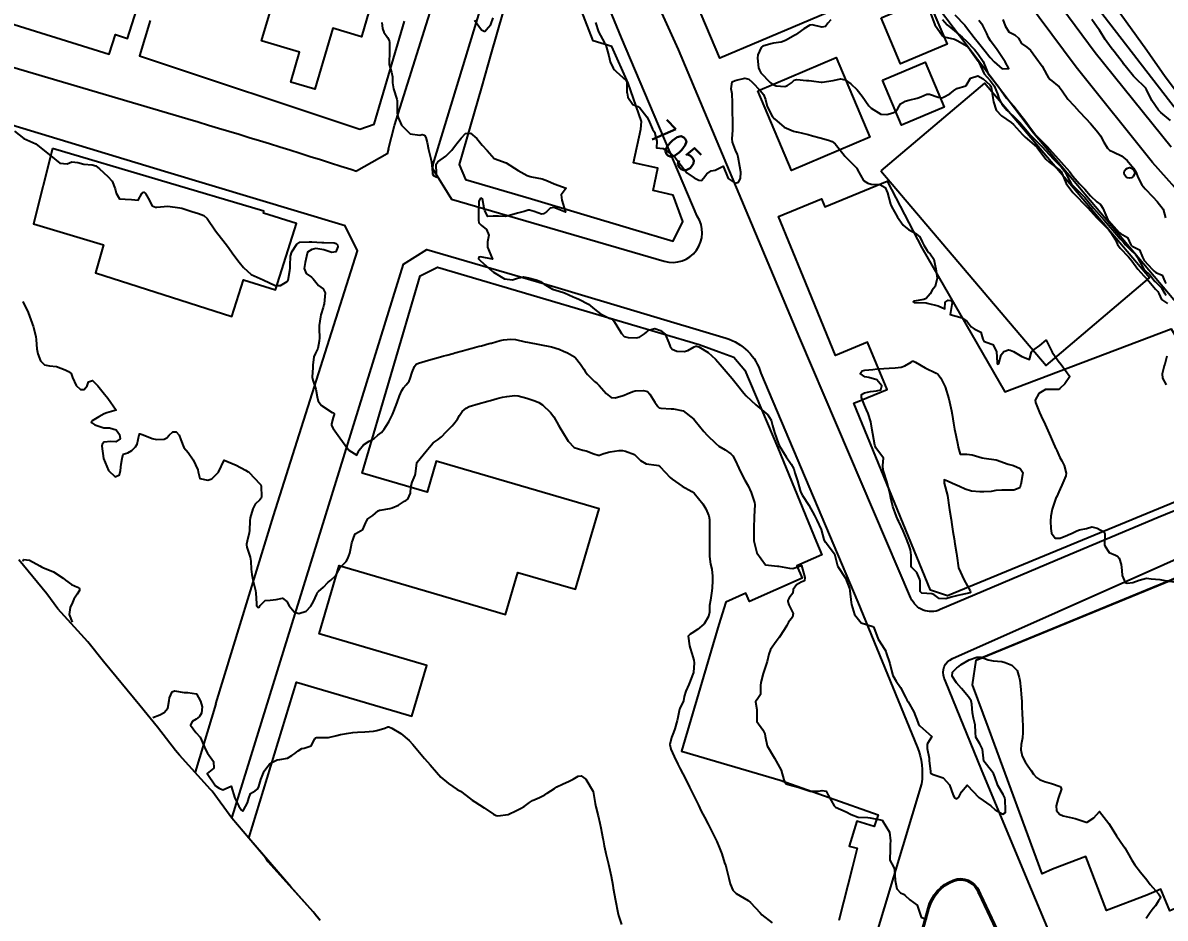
# Model space of a CAD drawing. Header units: metres. Extents: x 286371 to 293043, y 7462578 to 7466404.
# Drawn here: x 288846.6 to 289036, y 7464705.9 to 7464854.3 of the extents above; entities that cross this region are included whole.
import ezdxf
from ezdxf.enums import TextEntityAlignment as Align

# ---------------------------------------------------------------- set-up
doc = ezdxf.new("R2010")
doc.units = ezdxf.units.M
doc.header["$MEASUREMENT"] = 0
for name, color, linetype in [('Area', 45, 'Continuous'), ('Area Verde e Complexo de Lazer', 45, 'Continuous'), ('Cotas', 45, 'Continuous'), ('Curvas de Nivel 1m', 11, 'Continuous'), ('Curvas de Nivel 5m', 15, 'Continuous'), ('Divisas', 45, 'Continuous'), ('Edificações', 30, 'Continuous'), ('Linha Férrea', 20, 'Continuous'), ('Postes', 20, 'Continuous'), ('Vias primárias', 230, 'Continuous')]:
    doc.layers.add(name, color=color, linetype=linetype)
doc.styles.add('Style-STANDARD', font='STANDARD.shx')

msp = doc.modelspace()

# ---------------------------------------------------------------- linework, layer by layer
at = {"layer": 'Area'}
msp.add_polyline3d([(288895.91, 7464705.47, 714.64), (288894.72, 7464706.89, 715.99), (288887.29, 7464715.23, 714.77), (288886.88, 7464715.81, 714.92), (288881.25, 7464722.46, 714.57), (288877.99, 7464726.92, 708.99), (288877.71, 7464727.21, 712.83), (288872.58, 7464732.89, 722.47), (288871.92, 7464733.66, 722.64), (288868.95, 7464737.52, 722.35), (288865.98, 7464741.13, 708.82), (288859.98, 7464748.43, 708.68), (288857.39, 7464751.69, 708.97), (288852.39, 7464757.18, 714.08), (288850.56, 7464759.65, 714.45), (288845.96, 7464765.26, 713.66)], dxfattribs=at)
at = {"layer": 'Area Verde e Complexo de Lazer'}
for points in [[(288945.6, 7464887.61), (288965.97, 7464896.22), (288982.53, 7464857.09), (288962.16, 7464848.48)], [(288988.87, 7464829.78), (289016.27, 7464797.5), (289033.42, 7464812.06), (289006.02, 7464844.34)]]:
    msp.add_lwpolyline(points, close=True, dxfattribs=at)
msp.add_lwpolyline([(289005.04, 7464710.01), (289028.84, 7464659.62), (289030.62, 7464655.18, -0.640105), (289024.65, 7464648.87), (288992.39, 7464658.54), (288985.41, 7464661.06, -0.491079), (288984.73, 7464663.16), (288996.87, 7464707.51, -0.23698), (289000.91, 7464712, -0.376041), (289004.76, 7464710.62), (289004.92, 7464710.26, -0.022205), (289005.01, 7464710, 0.014782)], format="xyb", close=True, dxfattribs=at)
at = {"layer": 'Curvas de Nivel 1m', "flags": 128}
for points, elevation in [([(288997.11, 7464855.94), (288997.8, 7464854.01), (288999.06, 7464852.16), (288999.33, 7464851.99), (289001.05, 7464851.6), (289001.63, 7464851.37), (289003.03, 7464850.49), (289003.59, 7464849.93), (289005, 7464847.99), (289005.05, 7464847.9), (289005.09, 7464847.8), (289006.01, 7464845.89), (289006.95, 7464844.75), (289007.64, 7464843.86), (289008.21, 7464842.56), (289008.42, 7464841.85), (289008.89, 7464840.83), (289009.75, 7464839.83), (289010.86, 7464838.84), (289011.87, 7464837.8), (289012.82, 7464836.69), (289013.63, 7464835.77), (289014.79, 7464834.58), (289015.61, 7464833.74), (289016.76, 7464832.47), (289017.46, 7464831.71), (289018.73, 7464830.46), (289019.37, 7464829.68), (289020.15, 7464828.21), (289020.41, 7464827.67), (289020.68, 7464827.33), (289022.4, 7464825.64), (289022.65, 7464825.37), (289024.11, 7464823.61), (289024.62, 7464823.02), (289025.85, 7464821.59), (289026.58, 7464820.78), (289027.63, 7464819.56), (289028.55, 7464818.53), (289029.05, 7464818.04), (289029.44, 7464817.53), (289030.52, 7464816.42), (289031.01, 7464816.01), (289031.33, 7464815.5), (289032.46, 7464813.5), (289033.48, 7464812.49), (289034.3, 7464811.46), (289034.43, 7464811.3), (289035.37, 7464810.39), (289035.96, 7464809.42), (289036.13, 7464809.15)], 703), ([(288906.13, 7464854.37), (288906.25, 7464853.41), (288906.43, 7464852.77), (288907.05, 7464851.9), (288907.32, 7464851.39), (288907.37, 7464851.06), (288907.41, 7464849.39), (288907.33, 7464847.73), (288907.36, 7464847.4), (288907.73, 7464846.16), (288907.87, 7464845.39), (288907.91, 7464844.36), (288908.04, 7464843.39), (288908.6, 7464841.68), (288908.66, 7464841.38), (288908.66, 7464839.58), (288908.67, 7464839.38), (288908.84, 7464838.61), (288909.36, 7464837.37), (288910.8, 7464835.92), (288912.43, 7464835.69), (288912.8, 7464835.79), (288913.18, 7464835.69), (288913.43, 7464835.3), (288913.62, 7464834.46), (288913.87, 7464833.3), (288914.27, 7464831.76), (288914.35, 7464831.29), (288914.51, 7464829.49), (288914.54, 7464829.29), (288914.7, 7464829.01), (288915.25, 7464828.72), (288915.16, 7464829.28), (288915.12, 7464830.89), (288915.43, 7464831.27), (288916.75, 7464832.21), (288917.71, 7464833.23), (288918.17, 7464833.83), (288918.79, 7464834.62), (288919.06, 7464834.94), (288919.27, 7464835.21), (288920, 7464836), (288920.81, 7464836.03), (288921.88, 7464835.17), (288922.78, 7464834.07), (288923.6, 7464833.14), (288924.74, 7464831.84), (288926.73, 7464831.09), (288928.72, 7464829.87), (288930.21, 7464829.04), (288930.7, 7464828.83), (288930.95, 7464828.78), (288932.7, 7464828.45), (288933.57, 7464828.12), (288934.68, 7464827.64), (288936.67, 7464826.94), (288935.83, 7464825.79), (288935.97, 7464824.95), (288936.6, 7464822.94), (288934.63, 7464823.72), (288934.04, 7464823.57), (288933.4, 7464822.99), (288932.94, 7464822.66), (288932.61, 7464822.62), (288931.39, 7464823.02), (288930.62, 7464823.28), (288930.38, 7464823.27), (288929.7, 7464823.05), (288928.86, 7464822.81), (288928.61, 7464822.76), (288927.29, 7464822.4), (288926.6, 7464822.22), (288925.44, 7464822.27), (288924.6, 7464822.25), (288923.7, 7464822.24), (288923.21, 7464823.15), (288923.09, 7464823.62), (288922.8, 7464825.15), (288922.65, 7464825.28), (288922.41, 7464825.16), (288922.22, 7464824.75), (288922.15, 7464823.17), (288922.13, 7464821.63), (288922.2, 7464821.17), (288922.58, 7464820.78), (288923.5, 7464820.08), (288923.87, 7464819.14), (288923.66, 7464818.02), (288923.66, 7464817.15), (288924.48, 7464815.13), (288922.5, 7464815.5), (288922.19, 7464815.48), (288922.13, 7464815.17), (288922.49, 7464814.87), (288924.39, 7464813.14), (288924.45, 7464813.09), (288924.61, 7464812.98), (288926.44, 7464811.86), (288927.81, 7464811.71), (288928.44, 7464811.95), (288929.59, 7464812.2), (288930.44, 7464812.07), (288931.71, 7464811.74), (288932.43, 7464811.43), (288933.05, 7464811), (288934.41, 7464810.14), (288935.55, 7464809.81), (288936.4, 7464809.58), (288937.86, 7464808.92), (288938.39, 7464808.66), (288938.81, 7464808.48), (288940.38, 7464807.69), (288941.37, 7464806.87), (288942.35, 7464806.07), (288943.82, 7464805.36), (288944.34, 7464805.17), (288944.63, 7464804.82), (288945.08, 7464804.06), (288945.85, 7464802.8), (288946.3, 7464802.32), (288946.94, 7464802.14), (288948.29, 7464802.08), (288948.84, 7464802.22), (288949.69, 7464802.74), (288950.01, 7464803.03), (288950.31, 7464803.35), (288951.38, 7464803.66), (288952.31, 7464803.32), (288953.09, 7464802.69), (288953.68, 7464801.29), (288953.9, 7464800.68), (288954.26, 7464800.2), (288955.05, 7464799.87), (288956.26, 7464799.82), (288956.88, 7464800.02), (288957.93, 7464800.62), (288958.16, 7464800.73), (288958.27, 7464800.73), (288958.67, 7464800.61), (288960.25, 7464799.66), (288961.45, 7464798.57), (288962.22, 7464797.7), (288963.2, 7464796.54), (288964.19, 7464795.37), (288964.88, 7464794.51), (288966.15, 7464792.93), (288966.55, 7464792.49), (288968.12, 7464790.99), (288968.81, 7464790.45), (288970.1, 7464789.34), (288970.66, 7464788.43), (288970.91, 7464787.58), (288971.2, 7464786.42), (288971.89, 7464784.54), (288971.95, 7464784.41), (288972.02, 7464784.27), (288973.16, 7464782.39), (288973.98, 7464781.12), (288974.41, 7464780.37), (288974.61, 7464779.71), (288975.01, 7464778.36), (288975.47, 7464776.79), (288975.63, 7464776.35), (288975.89, 7464775.94), (288976.89, 7464774.33), (288977.84, 7464772.63), (288978.02, 7464772.31), (288978.26, 7464771.87), (288978.95, 7464770.3), (288979.39, 7464768.68), (288979.59, 7464768.29), (288979.77, 7464768.09), (288981.17, 7464766.26), (288981.69, 7464764.28), (288981.69, 7464764.25), (288981.71, 7464764.19), (288983.01, 7464762.23), (288983.66, 7464760.55), (288983.71, 7464760.22), (288983.7, 7464760.17), (288983.91, 7464758.22), (288983.97, 7464757.86), (288984.49, 7464756.21), (288985.57, 7464754.83), (288987.51, 7464754.22), (288987.56, 7464754.2), (288987.62, 7464754.16), (288987.68, 7464754.04), (288988.41, 7464752.15), (288989.5, 7464750.39), (288989.66, 7464750.13), (288989.76, 7464749.86), (288990.32, 7464748.12), (288990.63, 7464746.93), (288990.85, 7464746.11), (288991.42, 7464745.15), (288992.1, 7464744.09), (288992.96, 7464742.51), (288993.18, 7464742.08), (288993.37, 7464741.76), (288994.32, 7464740.06), (288995, 7464738.37), (288995.12, 7464738.05), (288995.31, 7464737.74), (288997.28, 7464736.01), (288996.55, 7464734.74), (288996.56, 7464734.02), (288996.84, 7464732.41), (288996.88, 7464732.02), (288997.06, 7464730.16), (288997.09, 7464730.02), (288997.19, 7464729.84), (288997.52, 7464729.67), (288999.18, 7464729.15), (289000.23, 7464727.97), (289000.85, 7464726.25), (289001.02, 7464725.96), (289001.13, 7464725.84), (289001.43, 7464725.65), (289001.8, 7464725.94), (289002.24, 7464726.84), (289003.16, 7464727.92), (289005.12, 7464725.89), (289007.1, 7464724.49), (289007.82, 7464723.85), (289009.08, 7464723.12), (289009.51, 7464723.41), (289009.52, 7464723.83), (289009.44, 7464725.51), (289009.39, 7464725.83), (289009.13, 7464726.37), (289008.23, 7464727.85), (289007.74, 7464729.3), (289007.52, 7464729.86), (289007.2, 7464730.29), (289005.94, 7464731.88), (289005.77, 7464733.37), (289005.69, 7464733.89), (289005.27, 7464734.76), (289004.61, 7464735.9), (289004.53, 7464736.67), (289004.47, 7464737.91), (289004.22, 7464739.02), (289004.04, 7464739.91), (289003.93, 7464741.35), (289003.8, 7464741.92), (289003.38, 7464742.54), (289002.2, 7464743.94), (289001.42, 7464744.91), (289000.7, 7464745.97), (289000.74, 7464746.67), (289001.46, 7464747.35), (289001.79, 7464747.62), (289002.17, 7464747.94), (289003.48, 7464748.71), (289004.75, 7464749.17), (289005.48, 7464749.15), (289006.64, 7464748.7), (289007.47, 7464748.52), (289008.91, 7464748.4), (289009.47, 7464748.25), (289010.58, 7464747.81), (289011.45, 7464746.92), (289011.8, 7464745.79), (289011.88, 7464745.34), (289012.08, 7464743.78), (289012.14, 7464743.03), (289012.2, 7464741.78), (289012.23, 7464740.91), (289012.29, 7464739.78), (289012.33, 7464738.78), (289012.37, 7464737.78), (289012.42, 7464736.65), (289012.35, 7464735.78), (289012.13, 7464734.65), (289012.05, 7464733.79), (289012.29, 7464732.73), (289012.77, 7464731.78), (289013.2, 7464731.15), (289013.79, 7464730.36), (289014.18, 7464729.75), (289014.64, 7464729.21), (289015.17, 7464728.87), (289015.97, 7464728.53), (289017.16, 7464728.17), (289018.58, 7464727.68), (289018.8, 7464727.33), (289018.23, 7464725.69), (289017.9, 7464724.49), (289017.97, 7464723.7), (289018.49, 7464723.09), (289019.08, 7464722.84), (289020.05, 7464722.63), (289021.08, 7464722.38), (289022.91, 7464721.77), (289023.07, 7464721.78), (289024.17, 7464722.5), (289025.09, 7464723.58), (289026.66, 7464721.56), (289027.06, 7464720.97), (289027.91, 7464719.54), (289029.01, 7464717.94), (289029.29, 7464717.52), (289029.73, 7464716.77), (289030.45, 7464715.5), (289030.96, 7464714.72), (289031.92, 7464713.48), (289032.93, 7464712.21), (289033.53, 7464711.46), (289034.88, 7464709.91), (289035.24, 7464709.43), (289035.17, 7464709.13), (289034.86, 7464708.72), (289034.37, 7464707.93), (289034.02, 7464707.45), (289033.5, 7464706.79), (289032.82, 7464705.83)], 706), ([(288980.54, 7464854.84), (288980.05, 7464854.28), (288979.66, 7464853.71), (288979.08, 7464853.63), (288977.44, 7464853.97), (288977.09, 7464853.93), (288976.09, 7464853.33), (288975.07, 7464852.61), (288974.7, 7464852.36), (288973.05, 7464851.41), (288972.31, 7464851.15), (288971.04, 7464850.95), (288970.6, 7464850.87), (288969.28, 7464850.45), (288969.12, 7464850.37), (288969.03, 7464850.26), (288968.46, 7464849.01), (288968.42, 7464848.46), (288968.58, 7464846.86), (288968.71, 7464846.46), (288968.97, 7464846.04), (288970.52, 7464844.43), (288970.93, 7464844.12), (288971.48, 7464843.86), (288972.92, 7464843.77), (288973.4, 7464843.92), (288974.04, 7464844.38), (288974.48, 7464844.84), (288974.94, 7464844.93), (288976.51, 7464844.78), (288976.94, 7464844.75), (288977.34, 7464844.72), (288978.94, 7464844.5), (288979.13, 7464844.49), (288980.94, 7464844.77), (288982.17, 7464845.02), (288982.94, 7464844.89), (288983.89, 7464844.22), (288984.92, 7464843.24), (288985.78, 7464842.19), (288986.88, 7464840.56), (288987.23, 7464840.17), (288988.86, 7464839.19), (288989.87, 7464839.11), (288990.86, 7464839.4), (288991.34, 7464839.63), (288991.69, 7464840.1), (288992.09, 7464840.89), (288992.89, 7464841.34), (288993.49, 7464841.48), (288994.9, 7464841.85), (288995.06, 7464841.9), (288995.47, 7464842.05), (288996.46, 7464842.48), (288996.91, 7464842.49), (288998.37, 7464842), (288998.9, 7464841.9), (288998.99, 7464841.91), (288999.23, 7464841.99), (289000.31, 7464842.58), (289000.92, 7464843.04), (289001.46, 7464843.42), (289002.93, 7464843.89), (289002.97, 7464843.9), (289003.01, 7464843.93), (289003.72, 7464845.16), (289004.96, 7464845.54), (289005.82, 7464845.02), (289006.94, 7464844.03), (289007.06, 7464843.87), (289007.15, 7464843.66), (289007.4, 7464841.87), (289007.52, 7464841.24), (289007.98, 7464839.86), (289008.86, 7464838.88), (289010.44, 7464837.82), (289010.84, 7464837.49), (289012.36, 7464835.79), (289012.8, 7464835.36), (289014.67, 7464833.76), (289014.77, 7464833.65), (289016.23, 7464831.73), (289016.74, 7464831.2), (289018.57, 7464829.84), (289018.71, 7464829.72), (289018.73, 7464829.69), (289018.75, 7464829.66), (289019.56, 7464827.68), (289020.66, 7464826.22), (289021.22, 7464825.66), (289022.63, 7464824.22), (289023.19, 7464823.63), (289024.6, 7464822.06), (289025.04, 7464821.6), (289026.57, 7464820.07), (289027, 7464819.57), (289027.73, 7464818.37), (289028.1, 7464817.55), (289028.53, 7464816.98), (289029.93, 7464815.52), (289030.49, 7464814.84), (289031.48, 7464813.5), (289032.45, 7464812.38), (289032.89, 7464811.92), (289033.27, 7464811.47), (289034.41, 7464810.17), (289034.75, 7464809.79), (289034.93, 7464809.44), (289035.39, 7464808.44), (289036.38, 7464807.81)], 704), ([(288999.1, 7464854.9), (288999.84, 7464853.98), (289001.07, 7464852.99), (289002.31, 7464851.95), (289003.04, 7464851.29), (289004.36, 7464849.91), (289005.01, 7464849.12), (289005.84, 7464847.89), (289006.41, 7464846.45), (289006.66, 7464845.88), (289006.96, 7464845.51), (289008.32, 7464843.85), (289008.92, 7464842.95), (289009.71, 7464841.83), (289010.88, 7464840.5), (289011.46, 7464839.81), (289012.85, 7464838), (289013, 7464837.78), (289013.37, 7464837.24), (289014.51, 7464835.76), (289014.8, 7464835.44), (289016.53, 7464833.73), (289016.77, 7464833.46), (289018.3, 7464831.7), (289018.74, 7464831.24), (289020.11, 7464829.67), (289020.7, 7464828.9), (289021.79, 7464827.65), (289022.67, 7464826.73), (289023.6, 7464825.62), (289024.64, 7464824.63), (289025.26, 7464824.22), (289025.65, 7464823.59), (289026.51, 7464821.67), (289026.57, 7464821.57), (289026.59, 7464821.55), (289028.34, 7464819.55), (289028.56, 7464819.37), (289029.74, 7464818.71), (289030.31, 7464817.52), (289030.53, 7464817.3), (289031.73, 7464816.7), (289032.23, 7464815.49), (289032.49, 7464814.92), (289033.86, 7464813.46), (289034.15, 7464813.14), (289034.46, 7464812.93), (289035.49, 7464812.47), (289035.93, 7464811.42), (289036.1, 7464811.09)], 702), ([(289001.11, 7464855.63), (289002.76, 7464853.94), (289003.08, 7464853.57), (289004.32, 7464851.92), (289005.04, 7464851), (289005.94, 7464849.89), (289007, 7464848.58), (289007.65, 7464847.86), (289008.98, 7464846.7), (289010.05, 7464846.76), (289009.47, 7464847.84), (289009, 7464848.54), (289008.14, 7464849.86), (289007.05, 7464851.37), (289006.7, 7464851.88), (289006.41, 7464852.54), (289005.77, 7464853.89), (289005.1, 7464854.7)], 701), ([(289009.1, 7464854.86), (289009.45, 7464853.83), (289010.07, 7464852.83), (289011.06, 7464852.36), (289011.65, 7464851.8), (289012.16, 7464850.91), (289013.03, 7464850.31), (289013.64, 7464849.77), (289015, 7464847.99), (289015.18, 7464847.74), (289015.58, 7464847.14), (289016.36, 7464845.72), (289016.58, 7464845.34), (289016.95, 7464844.94), (289018.41, 7464843.69), (289018.92, 7464843.04), (289019.86, 7464841.67), (289020.88, 7464840.54), (289021.75, 7464839.64), (289022.85, 7464838.44), (289023.6, 7464837.61), (289024.81, 7464836.18), (289025.25, 7464835.59), (289025.84, 7464834.52), (289026.42, 7464833.57), (289026.77, 7464833.23), (289027.46, 7464832.86), (289028.75, 7464832.25), (289029.67, 7464831.52), (289030.73, 7464830.24), (289031.19, 7464829.5), (289031.47, 7464828.72), (289032.14, 7464827.48), (289032.67, 7464826.8), (289033.92, 7464825.46), (289034.64, 7464824.7), (289035.64, 7464823.43), (289036.03, 7464822)], 701), ([(289036.85, 7464838.16), (289035.25, 7464839.44), (289034.87, 7464839.86), (289033.76, 7464841.46), (289032.92, 7464843.28), (289032.81, 7464843.48), (289030.95, 7464845.28), (289030.75, 7464845.51), (289029.6, 7464846.91), (289029.06, 7464847.53), (289029, 7464847.62), (289027.51, 7464849.56), (289027.03, 7464850.2), (289026.06, 7464851.58), (289025.08, 7464853.09), (289024.73, 7464853.6), (289023.83, 7464854.88)], 701), ([(288845.23, 7464836.34), (288846.79, 7464835.14), (288848.77, 7464834.28), (288850.75, 7464832.67), (288851.23, 7464832.25), (288852.73, 7464831.06), (288853.97, 7464830.96), (288854.73, 7464831.3), (288855.72, 7464831.19), (288856.72, 7464830.87), (288858.09, 7464830.78), (288858.72, 7464830.62), (288859.34, 7464830.13), (288860.7, 7464828.85), (288861.41, 7464828.09), (288861.93, 7464826.82), (288862.09, 7464826.08), (288862.64, 7464825.15), (288863.59, 7464825.11), (288864.64, 7464825.04), (288865.72, 7464824.94), (288866.33, 7464826.02), (288866.46, 7464826.22), (288866.66, 7464826.25), (288866.92, 7464826.01), (288867.37, 7464825.28), (288868.03, 7464823.99), (288868.62, 7464823.78), (288868.83, 7464823.77), (288870.62, 7464823.95), (288872.62, 7464823.66), (288872.97, 7464823.57), (288874.61, 7464823.04), (288875.75, 7464822.74), (288876.6, 7464822.39), (288877.18, 7464821.86), (288878.55, 7464819.83), (288880.14, 7464817.81), (288880.52, 7464817.31), (288881.58, 7464815.79), (288882.48, 7464814.64), (288883.21, 7464813.76), (288884.45, 7464812.58), (288886.43, 7464811.71), (288888.42, 7464810.75), (288889.3, 7464810.79), (288890.43, 7464811.45), (288890.54, 7464811.54), (288890.59, 7464811.65), (288890.86, 7464813.24), (288890.93, 7464813.65), (288890.93, 7464814.11), (288890.96, 7464815.65), (288891.2, 7464816.33), (288892.04, 7464817.62), (288892.53, 7464817.95), (288894.1, 7464818.02), (288894.53, 7464817.99), (288896.16, 7464817.93), (288896.53, 7464817.91), (288898.22, 7464817.84), (288898.53, 7464817.76), (288898.79, 7464817.52), (288898.85, 7464817.19), (288898.51, 7464816.38), (288897.81, 7464816.22), (288896.51, 7464816.71), (288895.2, 7464816.89), (288894.51, 7464816.75), (288893.79, 7464816.31), (288893.61, 7464815.6), (288893.43, 7464814.56), (288893.27, 7464813.61), (288893.59, 7464812.74), (288894.44, 7464812.15), (288894.75, 7464811.9), (288894.94, 7464811.58), (288895.62, 7464810.77), (288896.41, 7464810.21), (288896.75, 7464809.55), (288896.54, 7464807.72), (288896.5, 7464807.56), (288896.37, 7464807.1), (288896.02, 7464805.9), (288895.98, 7464805.57), (288895.75, 7464804.14), (288895.72, 7464803.57), (288895.77, 7464802.1), (288895.76, 7464801.57), (288895.51, 7464800.33), (288895.12, 7464799.58), (288894.87, 7464798.95), (288894.71, 7464797.59), (288894.66, 7464797.15), (288894.55, 7464795.59), (288894.66, 7464795.1), (288895.17, 7464793.58), (288895.38, 7464792.33), (288895.59, 7464791.57), (288896.11, 7464790.88), (288897.9, 7464789.73), (288898.1, 7464789.64), (288898.23, 7464789.53), (288898.23, 7464789.39), (288898.08, 7464788.88), (288897.78, 7464787.83), (288897.76, 7464787.54), (288898.06, 7464787.07), (288899.18, 7464785.52), (288900.02, 7464784.3), (288900.68, 7464783.49), (288901.99, 7464782.64), (288902.24, 7464783.24), (288902.34, 7464783.47), (288903.11, 7464784.37), (288904.03, 7464784.96), (288904.36, 7464785.11), (288904.84, 7464785.43), (288905.48, 7464785.98), (288906.05, 7464786.41), (288906.5, 7464786.96), (288906.81, 7464787.4), (288907.3, 7464788.17), (288907.87, 7464789.39), (288908.1, 7464789.92), (288908.67, 7464791.37), (288909.04, 7464792.47), (288909.44, 7464793.36), (288909.73, 7464793.78), (288910.17, 7464794.31), (288910.63, 7464794.89), (288910.83, 7464795.33), (288911.13, 7464796.4), (288911.52, 7464797.32), (288911.83, 7464797.71), (288912.22, 7464797.92), (288913.28, 7464798.25), (288914.23, 7464798.52), (288914.83, 7464798.68), (288916.24, 7464799.06), (288916.39, 7464799.1), (288916.91, 7464799.24), (288917.95, 7464799.52), (288918.25, 7464799.6), (288919.52, 7464799.95), (288920.26, 7464800.15), (288921.08, 7464800.37), (288922.27, 7464800.69), (288922.64, 7464800.79), (288923.94, 7464801.14), (288924.2, 7464801.21), (288924.28, 7464801.23), (288925.76, 7464801.63), (288926.28, 7464801.74), (288927.5, 7464801.87), (288928.29, 7464801.83), (288929.88, 7464801.45), (288930.28, 7464801.36), (288932.27, 7464801.01), (288934.27, 7464800.62), (288935.5, 7464800.19), (288936.26, 7464799.88), (288936.92, 7464799.61), (288938.06, 7464798.92), (288938.17, 7464798.85), (288938.24, 7464798.78), (288939.05, 7464797.73), (288939.61, 7464796.9), (288939.84, 7464796.52), (288940.2, 7464796.01), (288941.4, 7464794.87), (288941.84, 7464794.53), (288942.17, 7464794.21), (288943.29, 7464792.84), (288944.13, 7464792.18), (288944.79, 7464792.16), (288946.14, 7464792.55), (288946.32, 7464792.61), (288946.77, 7464792.79), (288947.72, 7464793.2), (288948.15, 7464793.33), (288949.52, 7464793.38), (288950.15, 7464793.19), (288950.57, 7464792.73), (288951.4, 7464791.44), (288951.88, 7464790.71), (288952.11, 7464790.49), (288952.38, 7464790.43), (288954.11, 7464790.32), (288954.47, 7464790.3), (288956.1, 7464789.99), (288957.83, 7464788.62), (288958.08, 7464788.32), (288959.48, 7464786.59), (288960.04, 7464785.96), (288961.49, 7464784.56), (288962.02, 7464784.15), (288963.03, 7464783.52), (288964, 7464782.87), (288964.32, 7464782.52), (288964.71, 7464781.79), (288965.32, 7464780.5), (288965.94, 7464779.22), (288966.33, 7464778.49), (288966.83, 7464777.57), (288967.35, 7464776.47), (288967.88, 7464774.77), (288967.94, 7464774.46), (288967.94, 7464774.4), (288967.83, 7464772.46), (288967.8, 7464770.46), (288967.77, 7464768.46), (288968.3, 7464766.46), (288969.71, 7464764.43), (288971.71, 7464764.26), (288971.87, 7464764.24), (288973.71, 7464763.9), (288974.25, 7464763.82), (288975.71, 7464764.34), (288976.26, 7464762.34), (288976.2, 7464761.81), (288975.67, 7464761.57), (288974.86, 7464761.16), (288974.33, 7464760.36), (288974.25, 7464759.77), (288973.63, 7464758.96), (288973.46, 7464758.54), (288973.42, 7464758.38), (288973.62, 7464757.8), (288974.32, 7464756.36), (288974.2, 7464755.75), (288973.57, 7464754.94), (288973.36, 7464754.59), (288973.24, 7464754.38), (288972.85, 7464753.68), (288972.02, 7464752.4), (288971.52, 7464751.76), (288970.57, 7464750.42), (288970.29, 7464749.63), (288970.03, 7464748.43), (288969.45, 7464746.78), (288969.32, 7464746.45), (288968.94, 7464744.94), (288968.91, 7464744.45), (288968.89, 7464742.95), (288968.58, 7464742.46), (288968.07, 7464741.76), (288968.27, 7464740.46), (288968.31, 7464739.49), (288968.32, 7464738.46), (288969.29, 7464737.07), (288969.62, 7464736.44), (288969.67, 7464736.05), (288970.03, 7464734.43), (288971.22, 7464732.41), (288972.34, 7464730.4), (288972.78, 7464728.78), (288972.94, 7464728.39), (288973.16, 7464728.15), (288973.5, 7464728.04), (288975.15, 7464727.61), (288976.3, 7464727.19), (288977.14, 7464726.95), (288978.52, 7464726.93), (288979.15, 7464727.03), (288979.79, 7464726.93), (288980.13, 7464726.28), (288981.11, 7464724.47), (288981.2, 7464724.36), (288981.36, 7464724.26), (288983.09, 7464723.51), (288983.94, 7464723.07), (288985.08, 7464722.59), (288986.71, 7464722.54), (288987.08, 7464722.52), (288989.07, 7464722.13), (288990.27, 7464720.12), (288990.45, 7464718.68), (288990.38, 7464718.11), (288990.38, 7464716.72), (288990.35, 7464716.11), (288990.34, 7464715.49), (288990.95, 7464714.36), (288991.08, 7464714.1), (288991.13, 7464713.91), (288991.21, 7464712.1), (288991.52, 7464710.73), (288992.12, 7464710.09), (288992.62, 7464709.82), (288992.88, 7464709.61), (288993.68, 7464708.88), (288994.85, 7464708.04), (288995.54, 7464706.03), (288996.45, 7464705.65)], 707), ([(288846.59, 7464808.11), (288847.49, 7464806.31), (288848.18, 7464804.45), (288848.23, 7464804.3), (288848.32, 7464804.01), (288848.75, 7464802.29), (288848.8, 7464801.77), (288848.92, 7464800.28), (288849.11, 7464799.42), (288849.55, 7464798.27), (288850.21, 7464797.61), (288851.01, 7464797.46), (288852.21, 7464797.32), (288853.61, 7464796.81), (288854.2, 7464796.52), (288854.61, 7464796.2), (288854.85, 7464795.53), (288855.43, 7464794.19), (288856.15, 7464793.51), (288856.79, 7464793.53), (288857.28, 7464794.16), (288857.52, 7464794.8), (288858.18, 7464795.02), (288859.06, 7464794.13), (288860.14, 7464792.75), (288860.68, 7464792.11), (288862.1, 7464790.08), (288860.54, 7464789.66), (288860.09, 7464789.48), (288859.22, 7464788.99), (288858.08, 7464788.36), (288857.97, 7464788.25), (288857.96, 7464788.15), (288858.07, 7464787.98), (288858.53, 7464787.68), (288860.06, 7464787.15), (288860.98, 7464787.18), (288862.06, 7464786.83), (288862.63, 7464786.08), (288862.76, 7464785.35), (288862.03, 7464784.86), (288861.21, 7464784.91), (288860.02, 7464784.78), (288859.74, 7464784.4), (288859.73, 7464784.12), (288859.98, 7464782.11), (288860.8, 7464780.1), (288861.94, 7464779.03), (288862.63, 7464779.39), (288862.82, 7464780.07), (288862.91, 7464781.13), (288863.05, 7464782.07), (288863.26, 7464782.8), (288864, 7464783.03), (288864.66, 7464783.39), (288865.31, 7464784.04), (288865.57, 7464784.48), (288865.9, 7464786.03), (288865.93, 7464786.15), (288866.05, 7464786.19), (288866.54, 7464786.02), (288868.04, 7464785.42), (288868.77, 7464785.24), (288870.03, 7464785.3), (288870.49, 7464785.5), (288870.86, 7464785.95), (288871.48, 7464786.52), (288872.05, 7464786.51), (288872.5, 7464785.93), (288872.8, 7464785.16), (288873.32, 7464783.91), (288874, 7464783.09), (288874.86, 7464781.89), (288875.6, 7464780.23), (288875.69, 7464779.88), (288875.93, 7464778.78), (288877.28, 7464778.5), (288877.93, 7464778.72), (288879.07, 7464779.82), (288879.97, 7464781.8), (288881.96, 7464781), (288883.54, 7464780.16), (288883.95, 7464779.9), (288884.12, 7464779.74), (288885.92, 7464777.91), (288886.06, 7464777.71), (288886.1, 7464777.52), (288886.17, 7464775.71), (288886.1, 7464775.5), (288885.88, 7464775.25), (288885.1, 7464774.49), (288884.73, 7464773.73), (288884.31, 7464772.23), (288884.23, 7464771.75), (288884.19, 7464770.14), (288884.14, 7464769.75), (288883.77, 7464768.37), (288883.66, 7464767.86), (288883.66, 7464767.76), (288883.76, 7464767.39), (288884.32, 7464765.75), (288884.4, 7464765.06), (288884.47, 7464763.74), (288884.56, 7464762.88), (288884.8, 7464761.74), (288885.18, 7464760.2), (288885.26, 7464759.73), (288885.32, 7464758.03), (288885.35, 7464757.73), (288885.61, 7464757.4), (288885.83, 7464757.5), (288885.98, 7464757.72), (288886.79, 7464758.54), (288887.63, 7464758.61), (288888.59, 7464758.72), (288889.63, 7464758.93), (288890.35, 7464758.38), (288890.77, 7464757.65), (288891.59, 7464756.65), (288892.34, 7464756.37), (288893.59, 7464756.79), (288894.35, 7464757.58), (288894.82, 7464758.37), (288895.32, 7464759.57), (288895.41, 7464759.8), (288895.64, 7464760.05), (288896.47, 7464760.73), (288897.18, 7464761.54), (288897.43, 7464761.77), (288897.67, 7464761.92), (288898.5, 7464762.7), (288898.93, 7464763.52), (288899.2, 7464764.02), (288899.71, 7464764.5), (288900.23, 7464764.99), (288900.48, 7464765.49), (288900.82, 7464766.41), (288901.03, 7464767.49), (288901.14, 7464768.12), (288901.62, 7464769.48), (288901.68, 7464769.59), (288901.8, 7464769.65), (288902.98, 7464770.29), (288903.48, 7464771.45), (288903.57, 7464771.71), (288903.83, 7464772.08), (288904.63, 7464772.64), (288905.52, 7464773.42), (288905.75, 7464773.52), (288905.86, 7464773.54), (288907.46, 7464773.79), (288907.86, 7464773.89), (288908.89, 7464774.34), (288909.88, 7464775), (288910.09, 7464775.14), (288910.41, 7464775.35), (288910.89, 7464776.35), (288910.94, 7464777.34), (288911.13, 7464778.14), (288911.63, 7464779.33), (288911.69, 7464779.58), (288911.91, 7464781.33), (288911.92, 7464781.38), (288911.98, 7464781.49), (288913.5, 7464783.29), (288914.01, 7464783.95), (288914.63, 7464784.67), (288915.45, 7464785.26), (288915.8, 7464785.49), (288916.04, 7464785.7), (288916.79, 7464786.5), (288917.5, 7464787.23), (288917.78, 7464787.52), (288918.07, 7464787.84), (288918.69, 7464788.61), (288919.02, 7464789.21), (288919.43, 7464789.87), (288920.11, 7464790.45), (288920.61, 7464790.69), (288922.12, 7464791.16), (288923.69, 7464791.58), (288924.13, 7464791.71), (288925.25, 7464792.01), (288926.14, 7464792.23), (288926.86, 7464792.37), (288928.15, 7464792.52), (288928.75, 7464792.47), (288930.14, 7464792.09), (288931.51, 7464791.65), (288932.13, 7464791.4), (288932.75, 7464791.01), (288934.1, 7464789.71), (288934.64, 7464788.98), (288935.4, 7464787.63), (288935.78, 7464786.96), (288936.05, 7464786.49), (288937.01, 7464784.94), (288938.01, 7464783.89), (288939.46, 7464783.45), (288940, 7464783.36), (288941.25, 7464782.88), (288941.99, 7464782.65), (288942.19, 7464782.66), (288942.76, 7464782.85), (288943.69, 7464783.15), (288944, 7464783.22), (288945.43, 7464783.39), (288946, 7464783.43), (288946.54, 7464783.33), (288947.99, 7464782.76), (288948.99, 7464781.77), (288949.97, 7464781.2), (288951.68, 7464781), (288951.97, 7464780.93), (288952.29, 7464780.7), (288953.94, 7464778.95), (288954.24, 7464778.67), (288955.92, 7464777.51), (288957.51, 7464776.62), (288957.9, 7464776.33), (288959.36, 7464774.59), (288959.86, 7464773.76), (288960.32, 7464772.58), (288960.42, 7464771.99), (288960.46, 7464770.57), (288960.47, 7464769.91), (288960.45, 7464768.57), (288960.44, 7464767.9), (288960.46, 7464766.57), (288960.46, 7464765.84), (288960.63, 7464764.57), (288960.86, 7464763.73), (288960.96, 7464762.57), (288960.93, 7464761.83), (288960.88, 7464760.57), (288960.8, 7464759.73), (288960.59, 7464758.58), (288960.46, 7464757.73), (288960.43, 7464756.58), (288960.3, 7464755.87), (288959.57, 7464754.67), (288959.53, 7464754.63), (288959.51, 7464754.6), (288958.45, 7464753.71), (288957.54, 7464753.11), (288957.23, 7464752.94), (288956.92, 7464752.63), (288957.11, 7464751.03), (288957.23, 7464750.63), (288957.49, 7464749.78), (288957.83, 7464748.62), (288957.89, 7464748.19), (288957.78, 7464746.62), (288957.71, 7464746.35), (288957.43, 7464745.63), (288957.14, 7464744.91), (288957.02, 7464744.63), (288956.51, 7464743.52), (288956.26, 7464742.64), (288956.11, 7464741.9), (288955.54, 7464740.65), (288955.48, 7464740.52), (288955.34, 7464739.95), (288955.13, 7464738.86), (288955.08, 7464738.66), (288954.69, 7464737.28), (288954.48, 7464736.67), (288954.14, 7464735.81), (288953.86, 7464734.68), (288954.02, 7464733.91), (288954.61, 7464732.66), (288955.22, 7464731.4), (288955.59, 7464730.65), (288956.03, 7464729.8), (288956.63, 7464728.63), (288957.15, 7464727.61), (288957.64, 7464726.62), (288958.12, 7464725.61), (288958.61, 7464724.6), (288959.09, 7464723.61), (288959.61, 7464722.59), (288960.2, 7464721.44), (288960.65, 7464720.57), (288961.03, 7464719.8), (288961.64, 7464718.56), (288962.18, 7464717.36), (288962.48, 7464716.54), (288962.96, 7464715.05), (288963.13, 7464714.53), (288963.2, 7464714.28), (288963.65, 7464712.52), (288963.89, 7464711.54), (288964.3, 7464710.51), (288964.89, 7464709.95), (288966.17, 7464709.19), (288966.87, 7464708.79), (288967.26, 7464708.47), (288968.84, 7464706.73), (288969.13, 7464706.44), (288970.81, 7464705.12)], 708), ([(289036.25, 7464799.03), (289035.93, 7464797.73), (289035.85, 7464797.43), (289035.52, 7464796.11), (289035.54, 7464795.43), (289036.18, 7464794.32)], 704), ([(288846.66, 7464765.07), (288846.72, 7464765.32), (288847.72, 7464765.24), (288849.43, 7464764.28), (288849.7, 7464764.12), (288849.93, 7464764.04), (288851.69, 7464763.32), (288853.27, 7464762.22), (288853.67, 7464761.9), (288854.68, 7464761.22), (288855.65, 7464760.77), (288856.02, 7464760.54), (288856.01, 7464760.18), (288855.63, 7464759.57), (288855.06, 7464758.75), (288854.83, 7464758.2), (288854.45, 7464757.36), (288854.28, 7464756.2), (288854.81, 7464754.94)], 709), ([(288868.15, 7464739.15), (288869.33, 7464739.58), (288870.04, 7464739.95), (288870.62, 7464740.67), (288870.85, 7464741.94), (288870.92, 7464742.4), (288871.39, 7464743.37), (288871.77, 7464743.54), (288873.38, 7464743.28), (288873.97, 7464743.31), (288875.38, 7464743.05), (288876.08, 7464741.86), (288876.31, 7464740.9), (288876.2, 7464739.86), (288875.88, 7464739.31), (288875.32, 7464738.88), (288874.7, 7464738.49), (288874.41, 7464737.89), (288875.29, 7464736.68), (288875.98, 7464735.86), (288876.63, 7464734.47), (288876.87, 7464733.85), (288877.23, 7464733.2), (288878.19, 7464731.83), (288878.26, 7464730.76), (288877.18, 7464729.84), (288878.57, 7464727.82), (288879.15, 7464727.41), (288879.79, 7464727.16), (288881.15, 7464727.78), (288881.75, 7464725.77), (288882.43, 7464724.44), (288882.87, 7464723.76), (288883.09, 7464723.6), (288883.16, 7464723.68), (288883.2, 7464723.75), (288883.88, 7464724.97), (288884.09, 7464725.74), (288884.35, 7464726.52), (288885.14, 7464726.99), (288885.56, 7464727.31), (288885.72, 7464727.72), (288886.04, 7464728.84), (288886.37, 7464729.71), (288886.64, 7464730.25), (288887.2, 7464731.05), (288887.51, 7464731.39), (288887.86, 7464731.68), (288888.78, 7464732.11), (288889.22, 7464732.18), (288890.46, 7464732.41), (288891.23, 7464732.83), (288891.7, 7464733.17), (288892.23, 7464733.62), (288892.85, 7464734.01), (288893.25, 7464734.08), (288894.4, 7464734.44), (288895.03, 7464735.58), (288895.1, 7464735.75), (288895.28, 7464735.81), (288897.01, 7464735.82), (288897.28, 7464735.85), (288898.66, 7464736.15), (288899.29, 7464736.3), (288900.29, 7464736.5), (288901.29, 7464736.63), (288902.07, 7464736.69), (288903.29, 7464736.74), (288904.72, 7464736.85), (288905.3, 7464736.97), (288906.61, 7464737.39), (288907.12, 7464737.58), (288907.31, 7464737.58), (288907.8, 7464737.38), (288909.29, 7464736.47), (288910.63, 7464735.33), (288911.25, 7464734.66), (288912.38, 7464733.31), (288913.22, 7464732.33), (288914.16, 7464731.28), (288915.19, 7464730.07), (288915.92, 7464729.25), (288917.16, 7464728.19), (288918.64, 7464727.21), (288919.14, 7464726.9), (288920.13, 7464726.19), (288921.12, 7464725.46), (288921.54, 7464725.17), (288923.1, 7464724.14), (288924.66, 7464723.12), (288925.08, 7464722.88), (288925.37, 7464722.82), (288927.08, 7464723.08), (288928.43, 7464723.73), (288929.1, 7464724.05), (288929.74, 7464724.41), (288930.61, 7464725.03), (288930.91, 7464725.24), (288931.12, 7464725.36), (288932.24, 7464725.9), (288933.13, 7464726.33), (288933.56, 7464726.57), (288934.14, 7464726.98), (288934.73, 7464727.39), (288935.15, 7464727.63), (288936.05, 7464728.06), (288937.17, 7464728.6), (288937.39, 7464728.71), (288937.82, 7464728.92), (288938.68, 7464729.41), (288939.18, 7464729.47), (288939.96, 7464728.89), (288941.14, 7464726.87), (288941.51, 7464724.87), (288941.62, 7464724.35), (288941.99, 7464722.86), (288942.29, 7464721.63), (288942.45, 7464720.85), (288942.77, 7464719.1), (288942.81, 7464718.85), (288943, 7464717.84), (288943.19, 7464716.84), (288943.24, 7464716.58), (288943.68, 7464714.83), (288943.92, 7464713.85), (288944.13, 7464712.83), (288944.4, 7464711.32), (288944.5, 7464710.82), (288944.86, 7464708.81), (288945.23, 7464706.81), (288945.34, 7464706.29), (288945.86, 7464704.8)], 709)]:
    msp.add_lwpolyline(points, dxfattribs=dict(at, elevation=elevation))
at = {"layer": 'Curvas de Nivel 1m', "elevation": 706, "flags": 128}
msp.add_lwpolyline([(288994.24, 7464798.21), (288994.59, 7464798.06), (288996.22, 7464797.13), (288998, 7464796.21), (288998.21, 7464796.11), (288998.37, 7464796), (288998.8, 7464795.39), (288999.51, 7464793.98), (289000.13, 7464791.97), (289000.57, 7464789.97), (289000.68, 7464789.38), (289000.91, 7464787.96), (289001.08, 7464786.94), (289001.28, 7464785.96), (289001.61, 7464784.36), (289001.68, 7464783.95), (289002, 7464782.83), (289003.12, 7464782.8), (289004, 7464782.71), (289005.67, 7464782.2), (289005.99, 7464782.14), (289007.98, 7464781.85), (289009.97, 7464781.14), (289010.85, 7464780.93), (289011.96, 7464780.42), (289012.37, 7464779.79), (289012.36, 7464779.38), (289012.04, 7464777.79), (289012.03, 7464777.69), (289011.92, 7464777.21), (289010.91, 7464776.81), (289009.91, 7464776.83), (289008.91, 7464776.84), (289007.91, 7464776.76), (289007.14, 7464776.63), (289005.9, 7464776.55), (289005.24, 7464776.56), (289003.91, 7464776.68), (289002.84, 7464777), (289001.92, 7464777.45), (289000.76, 7464777.96), (288999.93, 7464778.35), (288999.35, 7464778.57), (288999.34, 7464777.98), (288999.89, 7464775.97), (289000.2, 7464773.97), (289000.26, 7464773.57), (289000.5, 7464771.96), (289000.62, 7464771.16), (289000.8, 7464769.96), (289000.99, 7464768.76), (289001.11, 7464767.95), (289001.37, 7464766.33), (289001.44, 7464765.95), (289001.71, 7464763.94), (289002.67, 7464761.93), (289003.65, 7464760.17), (289003.7, 7464759.91), (289003.69, 7464759.86), (289003.64, 7464759.84), (289002.12, 7464759.46), (289001.64, 7464759.35), (289000.53, 7464759.07), (288999.63, 7464758.81), (288998.5, 7464758.86), (288997.65, 7464759.53), (288997.29, 7464759.65), (288995.65, 7464759.74), (288995.36, 7464760.05), (288995.36, 7464761.72), (288995.34, 7464762.04), (288994.82, 7464763.17), (288993.95, 7464764.07), (288993.88, 7464764.24), (288993.9, 7464766.06), (288993.76, 7464766.94), (288993.48, 7464767.78), (288993.38, 7464768.07), (288993.12, 7464768.74), (288992.54, 7464770.08), (288991.83, 7464771.65), (288991.67, 7464771.94), (288991.6, 7464772.1), (288991.47, 7464772.47), (288990.85, 7464774.11), (288990.49, 7464775.51), (288990.4, 7464776.12), (288989.92, 7464778.12), (288989.25, 7464780.14), (288989.19, 7464780.91), (288989.29, 7464782.13), (288988.01, 7464783.85), (288987.9, 7464784.16), (288987.88, 7464784.29), (288987.55, 7464786.16), (288987.44, 7464786.78), (288987.21, 7464788.17), (288986.75, 7464789.53), (288986.45, 7464790.18), (288986.13, 7464790.93), (288985.66, 7464792.19), (288985.62, 7464792.72), (288986.16, 7464792.96), (288987.15, 7464793.18), (288988.16, 7464793.29), (288988.83, 7464793.48), (288989.02, 7464794.14), (288988.19, 7464795.11), (288986.84, 7464795.53), (288986.2, 7464795.65), (288985.43, 7464796.2), (288985.75, 7464796.65), (288986.21, 7464796.75), (288987.51, 7464796.87), (288988.22, 7464796.93), (288989.33, 7464797.03), (288990.22, 7464797.07), (288991.22, 7464797.11), (288992.22, 7464797.24), (288992.84, 7464797.47), (288993.87, 7464798.07), (288994.1, 7464798.2)], close=True, dxfattribs=at)
at = {"layer": 'Curvas de Nivel 5m', "elevation": 705, "flags": 128}
for points in [[(288921.5, 7464854.77), (288922.64, 7464853.16), (288923.07, 7464852.92), (288923.25, 7464852.97), (288923.44, 7464853.15), (288924.17, 7464854.05), (288924.56, 7464855.13)], [(288941.54, 7464854.41), (288942.03, 7464852.86), (288943.04, 7464851), (288943.13, 7464850.84), (288943.24, 7464850.63), (288943.74, 7464848.83), (288944, 7464847.85), (288944.5, 7464846.82), (288944.69, 7464846.54), (288944.97, 7464846.26), (288946.64, 7464844.79), (288946.74, 7464844.59), (288946.76, 7464842.79), (288946.77, 7464842.65), (288946.9, 7464842.03), (288947.76, 7464840.77), (288948.55, 7464840.44), (288948.88, 7464840.21), (288950.08, 7464838.74), (288950.36, 7464838.25), (288950.83, 7464837.06), (288950.98, 7464836.72), (288951.35, 7464836.18), (288951.72, 7464834.71), (288951.67, 7464833.61), (288952.77, 7464833.47), (288954.04, 7464832.68), (288954.38, 7464832.31), (288954.74, 7464831.98), (288955.75, 7464830.65), (288956.71, 7464829.47), (288957.93, 7464828.62), (288958.69, 7464828.24), (288959.1, 7464828.19), (288959.46, 7464828.59), (288960.01, 7464829.28), (288960.71, 7464829.79), (288961.36, 7464829.92), (288962.72, 7464830.54), (288963.56, 7464828.53), (288964.68, 7464827.76), (288965.28, 7464827.91), (288965.61, 7464828.5), (288965.66, 7464829.55), (288965.47, 7464830.5), (288965.19, 7464832.07), (288965.08, 7464832.51), (288964.76, 7464833.22), (288964.26, 7464834.52), (288964.22, 7464835.09), (288964.34, 7464836.52), (288964.34, 7464837), (288964.31, 7464838.52), (288964.28, 7464839.1), (288964.24, 7464840.52), (288964.27, 7464841.14), (288964.21, 7464842.53), (288964.06, 7464843.39), (288964.22, 7464844.53), (288964.71, 7464844.76), (288964.95, 7464844.82), (288966.32, 7464845.13), (288966.95, 7464845.01), (288967.54, 7464844.48), (288968.92, 7464843.03), (288969.42, 7464842.45), (288969.74, 7464841.6), (288970, 7464840.44), (288970.85, 7464838.87), (288971.22, 7464838.42), (288972.82, 7464837.03), (288974.37, 7464836.37), (288974.81, 7464836.27), (288974.93, 7464836.25), (288976.81, 7464835.79), (288977.52, 7464835.61), (288978.8, 7464835.26), (288980.2, 7464834.88), (288980.79, 7464834.65), (288981.27, 7464834.27), (288982.76, 7464832.39), (288982.89, 7464832.24), (288984.73, 7464830.41), (288984.87, 7464830.21), (288984.98, 7464829.95), (288986, 7464828.19), (288986.69, 7464827.75), (288987.26, 7464827.6), (288988.68, 7464827.54), (288989.55, 7464827.01), (288989.97, 7464826.13), (288990.48, 7464824.28), (288990.52, 7464824.13), (288990.63, 7464823.85), (288991.59, 7464822.11), (288992.57, 7464820.79), (288992.93, 7464820.45), (288993.43, 7464820.08), (288994.55, 7464819.43), (288995.32, 7464818.82), (288995.7, 7464818.04), (288995.97, 7464817.48), (288996.51, 7464816.56), (288996.75, 7464816.27), (288997.05, 7464816.02), (288997.63, 7464815.15), (288997.87, 7464814.01), (288997.97, 7464813.51), (288998.21, 7464812.01), (288997.84, 7464810.6), (288997.38, 7464810.02), (288997.02, 7464809.41), (288996.39, 7464808.63), (288995.99, 7464808.44), (288994.39, 7464808.16), (288994.31, 7464808.15), (288994.22, 7464808.07), (288994.38, 7464807.98), (288994.49, 7464807.96), (288996.38, 7464807.89), (288996.54, 7464807.87), (288998.37, 7464807.38), (288999.45, 7464806.91), (288999.52, 7464807.99), (289000.01, 7464808.36), (289000.39, 7464808.3), (289000.59, 7464808.17), (289000.66, 7464807.97), (289000.35, 7464805.97), (289002.35, 7464805.4), (289003.19, 7464804.78), (289003.84, 7464803.92), (289004.32, 7464803.61), (289005.43, 7464803.01), (289005.76, 7464801.89), (289005.95, 7464801.54), (289006.29, 7464801.36), (289007.41, 7464800.99), (289008.02, 7464799.85), (289008.12, 7464797.96), (289008.15, 7464797.86), (289008.22, 7464797.73), (289008.41, 7464797.85), (289008.79, 7464799.3), (289009.26, 7464799.83), (289010, 7464800.09), (289010.27, 7464800.05), (289010.83, 7464799.81), (289012.24, 7464798.99), (289013.49, 7464798.52), (289013.81, 7464799.76), (289014.01, 7464800.01), (289014.26, 7464800.15), (289015.21, 7464800.8), (289016.28, 7464801.72), (289017.23, 7464799.71), (289018.23, 7464798.3), (289018.76, 7464797.69), (289020.19, 7464795.66), (289019.37, 7464794.48), (289018.55, 7464793.69), (289018.31, 7464793.55), (289018.16, 7464793.53), (289016.33, 7464793.55), (289016.16, 7464793.52), (289015.05, 7464792.84), (289014.44, 7464791.75), (289014.49, 7464791.38), (289015.14, 7464789.74), (289015.44, 7464789.08), (289016.07, 7464787.72), (289016.96, 7464785.71), (289017.3, 7464784.97), (289017.89, 7464783.7), (289017.93, 7464783.61), (289018.01, 7464783.43), (289018.55, 7464782.25), (289018.85, 7464781.69), (289019.22, 7464780.93), (289019.58, 7464779.67), (289019.52, 7464779.24), (289018.84, 7464777.69), (289018.56, 7464777.05), (289017.97, 7464775.7), (289017.94, 7464775.65), (289017.89, 7464775.52), (289017.4, 7464774.18), (289017.28, 7464773.71), (289017.06, 7464772.5), (289017, 7464771.72), (289017.03, 7464770.5), (289017.16, 7464769.71), (289017.78, 7464768.87), (289018.58, 7464768.9), (289019.79, 7464769.38), (289020, 7464769.46), (289020.46, 7464769.66), (289021.35, 7464770.1), (289021.8, 7464770.24), (289022.94, 7464770.49), (289023.81, 7464770.75), (289024.72, 7464770.51), (289025.8, 7464769.91), (289026.01, 7464769.57), (289025.95, 7464767.77), (289025.97, 7464767.58), (289026.7, 7464766.52), (289027.74, 7464766.07), (289028.11, 7464765.92), (289028.38, 7464765.54), (289028.67, 7464764.49), (289028.78, 7464763.53), (289028.86, 7464762.7), (289029.37, 7464761.53), (289029.67, 7464761.44), (289030.63, 7464761.51), (289031.68, 7464761.92), (289032.92, 7464762.23), (289033.68, 7464762.12), (289035.12, 7464762), (289035.68, 7464761.92), (289037.45, 7464761.62)]]:
    msp.add_lwpolyline(points, dxfattribs=at)
at = {"layer": 'Divisas'}
for points in [[(288778.84, 7465105.6), (288804.46, 7465092.81), (288815.37, 7465087.36), (288822.13, 7465083.63), (288824.18, 7465082.57), (288834.29, 7465075.28), (288851.78, 7465064.66), (288861.75, 7465057.9), (288873.36, 7465048.21), (288885.86, 7465037.98), (288888.79, 7465035.63), (288894.46, 7465030.33), (288906.75, 7465018.01), (288917.57, 7465007.22), (288923.29, 7465000.54), (288933.56, 7464986.55), (288946.55, 7464968.92), (288953.29, 7464960.36), (288970.3, 7464934.93), (288982.56, 7464916.52), (289001.17, 7464889.74), (289018.92, 7464864.49), (289037.46, 7464840.38)], [(289039.81, 7464805.58), (289030.9, 7464816.16), (289014.18, 7464836.03), (289000.83, 7464853.58), (288987.25, 7464871.53)]]:
    msp.add_lwpolyline(points, dxfattribs=at)
at = {"layer": 'Edificações'}
for points in [[(288841.6, 7464855.16), (288860.93, 7464849.12), (288861.95, 7464852.38), (288863.98, 7464851.74), (288866.6, 7464860.15)], [(288904.04, 7464856.35), (288902.75, 7464852.02), (288898.02, 7464853.42), (288895.04, 7464843.32), (288891.01, 7464844.51), (288892.49, 7464849.48), (288886.18, 7464851.35), (288888.75, 7464860.05)], [(288926.18, 7464856.06), (288924.2, 7464849.14), (288922.68, 7464843.84), (288920.16, 7464835.02), (288918.95, 7464830.82), (288920.02, 7464828.36), (288930.91, 7464825.12), (288947.75, 7464820.11), (288954.43, 7464818.13), (288956.04, 7464821.37), (288954.4, 7464825.77), (288951.08, 7464826.5), (288951.9, 7464830.22), (288947.82, 7464831.12), (288949.05, 7464836.69), (288949.17, 7464837.98), (288946.95, 7464844.3), (288944.25, 7464850.38), (288941.18, 7464851.37), (288937.55, 7464860.67)], [(288867.71, 7464854.73), (288865.97, 7464848.86), (288902.48, 7464836.72), (288904.85, 7464837.55), (288909.9, 7464854.62)], [(288895.91, 7464705.47), (288895.31, 7464706.18), (288894.72, 7464706.89), (288891.01, 7464711.06), (288884.07, 7464719.14), (288891.99, 7464745), (288911.09, 7464739.38), (288913.57, 7464747.79), (288895.73, 7464753.04), (288899.06, 7464764.35), (288915.26, 7464759.58), (288926.6, 7464756.24), (288928.65, 7464763.21), (288938.21, 7464760.4), (288942.13, 7464773.72), (288915.14, 7464781.66), (288913.62, 7464776.48), (288902.85, 7464779.65), (288912.47, 7464812.36), (288915.37, 7464813.82), (288933.34, 7464808.5), (288958.73, 7464800.99), (288962.07, 7464799.77), (288964.46, 7464798.9), (288966.31, 7464796.74), (288971.78, 7464783.86), (288978.16, 7464768.23), (288979.09, 7464766.12), (288974.91, 7464764.28), (288975.81, 7464762.24), (288967.08, 7464758.38), (288966.47, 7464759.77), (288963.13, 7464758.29), (288961.98, 7464754.57), (288955.8, 7464733.57), (288972.14, 7464728.77), (288988.42, 7464723.01), (288987.74, 7464721.07), (288984.89, 7464721.95), (288983.62, 7464717.82), (288984.94, 7464717.49), (288984.15, 7464714.36), (288981.87, 7464705.49)]]:
    msp.add_lwpolyline(points, dxfattribs=at)
for points in [[(288988.88, 7464855.18), (288996.6, 7464858.44), (288999.84, 7464850.77), (288992.13, 7464847.51)], [(288968.44, 7464843.07), (288981.44, 7464848.56), (288987.03, 7464835.36), (288974.03, 7464829.86)], [(288989.13, 7464844.83), (288996.21, 7464847.82), (288999.37, 7464840.35), (288992.29, 7464837.35)], [(288851.52, 7464833.51), (288848.38, 7464820.99), (288859.96, 7464817.54), (288858.66, 7464812.89), (288881.23, 7464805.63), (288883.2, 7464811.74), (288888.51, 7464810.03), (288891.95, 7464821.08), (288886.48, 7464822.78), (288886.58, 7464823.1)], [(289050.99, 7464780.36), (288999.92, 7464759.31), (288997.11, 7464760.24), (288984.4, 7464791.26), (288989.88, 7464793.51), (288986.65, 7464801.38), (288981.31, 7464799.19), (288975.95, 7464812.28), (288971.88, 7464822.21), (288979.03, 7464825.14), (288979.56, 7464823.84), (288989.92, 7464828.08), (288995.64, 7464817.04), (289009.43, 7464793.12), (289036.99, 7464803.59), (289050.99, 7464780.36)], [(289004.63, 7464748.64), (289047.74, 7464766.35), (289058, 7464770.56), (289077.52, 7464724.27), (289060.57, 7464717.12), (289036.79, 7464707.09), (289035.29, 7464710.66), (289032.95, 7464709.68), (289026.27, 7464707.13), (289022.84, 7464716.11), (289017.29, 7464713.99), (289015.59, 7464713.23), (289006.68, 7464737.42), (289004.05, 7464744.58), (289004.63, 7464748.64), (289038, 7464762.35)]]:
    msp.add_lwpolyline(points, close=True, dxfattribs=at)
at = {"layer": 'Linha Férrea'}
for points in [[(288776.23, 7465100.8), (288796.23, 7465092.38), (288816.01, 7465082.46), (288827.03, 7465076.13), (288836.37, 7465070.57), (288845, 7465064.63), (288855.51, 7465057.14), (288866.72, 7465048.42), (288875.79, 7465041.27), (288888.47, 7465029.69), (288898.36, 7465020.11), (288908.01, 7465010.04), (288917.42, 7464999.56), (288929.55, 7464984.37), (288942.66, 7464967.17), (288950.81, 7464955.11), (288956.79, 7464946.43), (288992.8, 7464894.11), (289003.04, 7464879.05), (289012.23, 7464865.86), (289024.4, 7464849.42), (289036.96, 7464833.75)], [(289045.96, 7464817.66), (289033.9, 7464831.16), (289021.23, 7464846.98), (289008.98, 7464863.53), (288999.75, 7464876.79), (288989.5, 7464891.85), (288953.49, 7464944.16), (288947.51, 7464952.84), (288943.05, 7464958.99), (288931.76, 7464974.15), (288919.71, 7464989.53), (288906.13, 7465005.12), (288900.02, 7465011.82), (288886.86, 7465025.35), (288871.75, 7465038.97), (288860.87, 7465047.72), (288850.9, 7465055.13), (288836.35, 7465065), (288824.08, 7465072.15), (288805.66, 7465082.27), (288780.4, 7465093.63)]]:
    msp.add_lwpolyline(points, dxfattribs=at)
at = {"layer": 'Postes'}
msp.add_circle((289030.07, 7464829.45), 0.866, dxfattribs=at)
at = {"layer": 'Vias primárias'}
for points in [[(289069.38, 7464806.67, -0.049016), (289032.96, 7464849.73), (289004.27, 7464889.59), (288987.3, 7464913.92), (288968.66, 7464941.57), (288960.44, 7464953.85), (288951.91, 7464966.08, 0.02002), (288935.86, 7464988.04, 0.005147), (288925.43, 7465000.9, 0.022094), (288907.19, 7465021.04, 0.008057), (288895.91, 7465032.08, 0.018149), (288886.3, 7465040.55, 0.00257), (288873.09, 7465051.24, 0.012896), (288862.39, 7465059.38, 0.008385), (288853.47, 7465065.57, -0.001498), (288839.78, 7465074.81, 0.026317), (288836.36, 7465076.88, -0.008963), (288829.97, 7465080.44, 0.000611), (288802.57, 7465096.35, 0.03213)], [(289050.81, 7464778.85), (289034.83, 7464772.31), (289019.17, 7464765.74), (288998.71, 7464757.03, -0.419154), (288993.84, 7464758.94), (288975.42, 7464802.06), (288955.3, 7464849.92), (288946.44, 7464869.44), (288929.26, 7464914.28), (288920.13, 7464936.35), (288917.72, 7464942.45, 0.028737), (288915.18, 7464947.95, 0.22592), (288907.53, 7464953.43), (288903.08, 7464954.99), (288888.25, 7464959.37), (288825.55, 7464977.32), (288779.87, 7464990.54), (288738.06, 7465002.97), (288721, 7465008.05, -0.289211)], [(288907.21, 7464833.44), (288908.21, 7464837.28), (288926.18, 7464894.44), (288909.47, 7464939.53, 0.251563), (288901.35, 7464946.69), (288878.37, 7464953.53), (288864.64, 7464956.74), (288818.03, 7464970.58), (288812.75, 7464967.45), (288808.77, 7464952.84), (288806.55, 7464945.18), (288803.95, 7464936.2), (288793.47, 7464901.02), (288785.81, 7464873.31), (288784.7, 7464869.25, 0.353275), (288787.16, 7464861.91), (288788.65, 7464861.43), (288792.96, 7464860.31), (288825.07, 7464852.81), (288873.98, 7464838.39, -0.005929), (288901, 7464830.04)], [(288878.63, 7464741.43), (288888.17, 7464772.57), (288902.08, 7464816.53), (288900.03, 7464820.69), (288870.08, 7464829.65), (288812.68, 7464847.08), (288782.6, 7464855.29, 0.478421), (288779.57, 7464853.1), (288777.35, 7464846.2)], [(288881.31, 7464722.61), (288909.7, 7464814.3), (288913.57, 7464816.74), (288934.83, 7464810.58), (288963.19, 7464802.05, -0.253017), (288968.97, 7464796.23)], [(288968.97, 7464796.23), (288985.04, 7464758.25), (288994.87, 7464734.3, -0.138682), (288995.58, 7464728.15), (288987.83, 7464702.42), (288976.39, 7464668.53), (288970.9, 7464665.92), (288913.94, 7464683.25)], [(289019.85, 7464696.26), (289013.11, 7464712.32), (289005.56, 7464730.54), (288999.57, 7464745.14), (288999.36, 7464745.65, -0.412136), (289000.71, 7464748.91), (289053.27, 7464772.28)]]:
    msp.add_lwpolyline(points, format="xyb", dxfattribs=at)
for points in [[(288928.07, 7464875.14), (288918.96, 7464845.19), (288914.6, 7464830.89), (288914.53, 7464830.16), (288917.7, 7464825.07), (288952.93, 7464814.8, 0.700704), (288958.4, 7464822.27), (288945.87, 7464851.86), (288936.45, 7464874.73, 0.731934), (288928.07, 7464875.14, 3.829242)], [(289004.91, 7464710.76), (289029.02, 7464659.7), (289030.8, 7464655.25, -0.639863), (289024.59, 7464648.68), (288992.33, 7464658.35), (288985.34, 7464660.87, -0.484317), (288984.55, 7464663.25), (288996.68, 7464707.57, -0.23698), (289000.84, 7464712.19, -0.412267), (289005.11, 7464710.34, 0.473102)]]:
    msp.add_lwpolyline(points, format="xyb", close=True, dxfattribs=at)
for points in [[(288907.21, 7464833.44), (288907, 7464832.62), (288901.93, 7464829.74)], [(288901, 7464830.04), (288901.93, 7464829.74)], [(288878.63, 7464741.43), (288875.15, 7464730.05)]]:
    msp.add_lwpolyline(points, dxfattribs=at)

# ---------------------------------------------------------------- texts
at = {"layer": 'Cotas', "style": 'Style-STANDARD'}
msp.add_text('705', height=4, rotation=314.3425, dxfattribs=at).set_placement((288954.88, 7464833.83, 705), align=Align.MIDDLE_CENTER)

doc.saveas('drawing.dxf')
